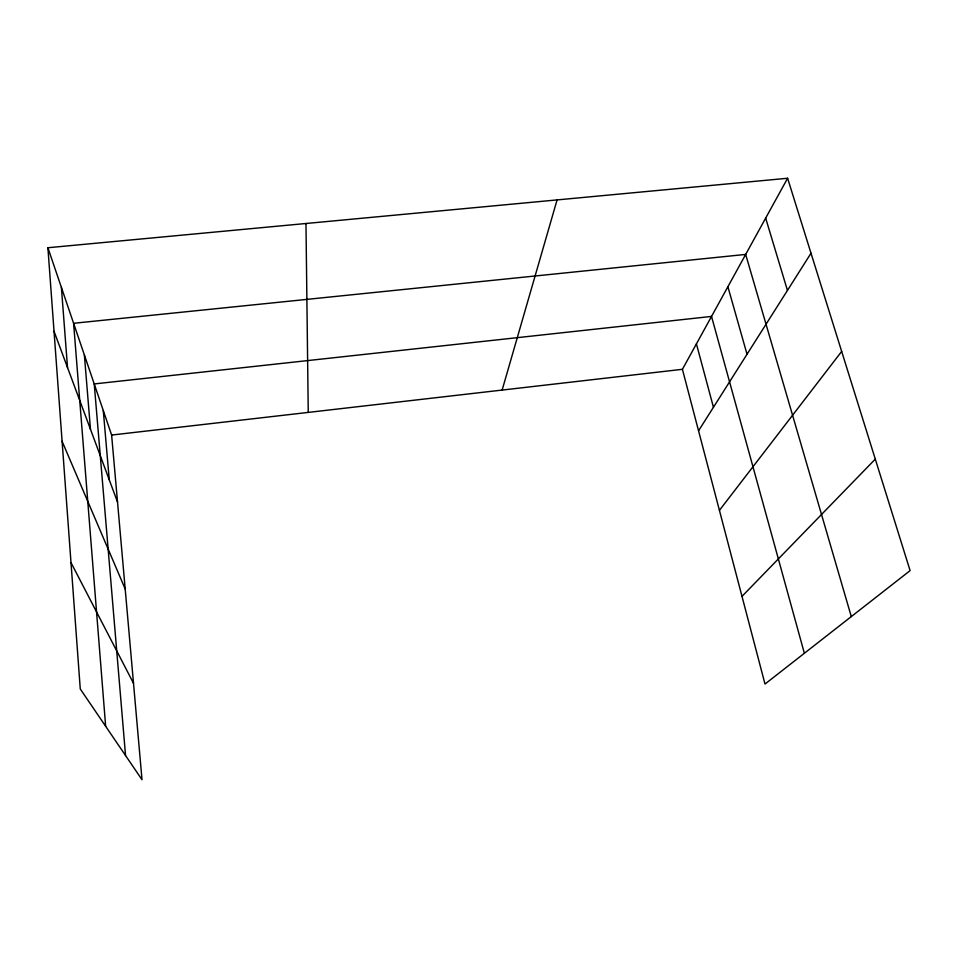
<?xml version="1.0" encoding="UTF-8"?>
<svg xmlns="http://www.w3.org/2000/svg" width="958" height="958" viewBox="0 0 958 958"><rect width="100%" height="100%" fill="white"/><g stroke="black" fill="none" stroke-linecap="round" stroke-linejoin="round"><path stroke-width="1.44" d="M502.136 390.074L557.077 199.911M787.608 178.26L910.1 570.621L764.999 684.048L682.419 369.309L787.608 178.26L47.9 247.739L80.268 688.97L142.012 779.74L111.619 435.052L47.9 247.739M698.55 430.801L811.007 253.223M719.422 510.363L841.663 351.418M741.995 596.367L875.289 459.121M111.619 435.052L682.419 369.309M71 562.586L133.509 683.282M62.09 441.267L125.187 588.99M54.031 331.276L117.523 502.052M765.658 218.113L787.452 290.418M851.291 616.593L745.671 254.421L73.598 323.289L105.655 726.296M727.888 286.705L747.024 354.256M804.361 653.284L711.531 316.427L94.231 383.93L125.546 755.551M696.418 343.874L713.447 407.27M103.284 410.539L109.26 479.814M84.376 354.963L90.471 429.292M61.396 287.412L67.539 367.632M305.973 223.501L308.248 412.407"/></g></svg>
